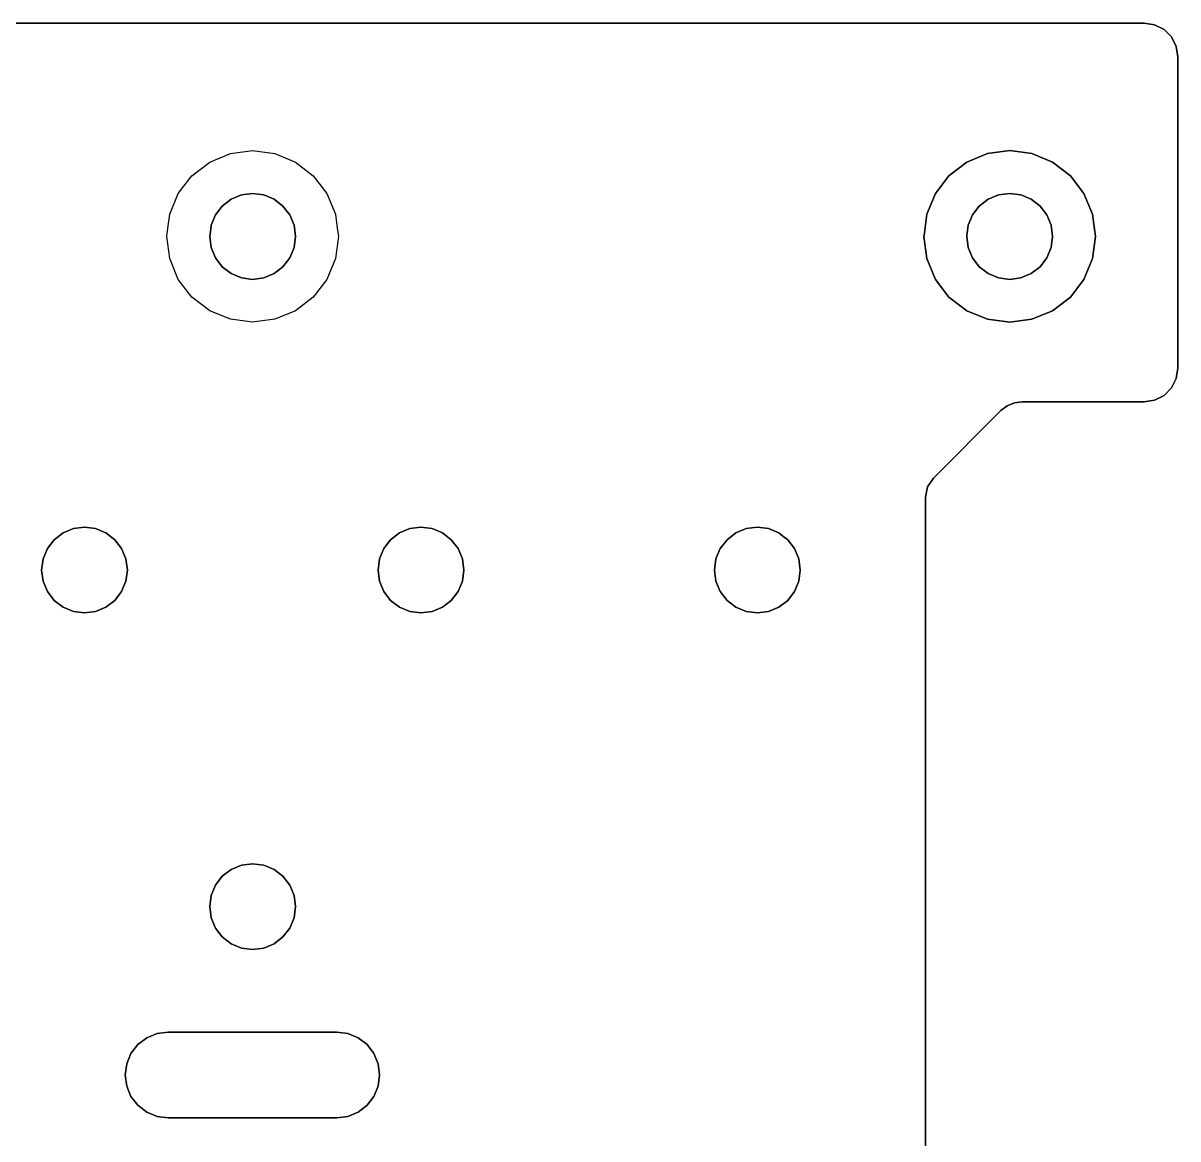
# Model space of a CAD drawing. Header units: metres. Extents: x 1388 to 2328, y 368 to 639.
# Drawn here: x 1861.8 to 1930.4, y 427.8 to 494.1 of the extents above; entities that cross this region are included whole.
import ezdxf

# ---------------------------------------------------------------- set-up
doc = ezdxf.new("R2010")
doc.units = ezdxf.units.M

msp = doc.modelspace()

# ---------------------------------------------------------------- linework, layer by layer
at = {"layer": 'Component#11'}
for p, q in [((1928.422, 494.074, 109.632), (1822.422, 494.074, 109.632)), ((1822.422, 494.074, 103.632), (1928.422, 494.074, 103.632)), ((1928.422, 494.074, 109.632), (1928.422, 494.074, 103.632)), ((1929.04, 493.976, 109.632), (1928.422, 494.074, 109.632)), ((1928.422, 494.074, 103.632), (1929.04, 493.976, 103.632)), ((1929.04, 493.976, 103.632), (1929.04, 493.976, 109.632)), ((1929.597, 493.692, 109.632), (1929.04, 493.976, 109.632)), ((1929.04, 493.976, 103.632), (1929.597, 493.692, 103.632)), ((1929.597, 493.692, 103.632), (1929.597, 493.692, 109.632)), ((1930.04, 493.25, 109.632), (1929.597, 493.692, 109.632)), ((1929.597, 493.692, 103.632), (1930.04, 493.25, 103.632)), ((1930.04, 493.25, 103.632), (1930.04, 493.25, 109.632)), ((1930.324, 492.692, 109.632), (1930.04, 493.25, 109.632)), ((1930.04, 493.25, 103.632), (1930.324, 492.692, 103.632)), ((1930.324, 492.692, 109.632), (1930.324, 492.692, 103.632)), ((1930.422, 492.074, 109.632), (1930.324, 492.692, 109.632)), ((1930.324, 492.692, 103.632), (1930.422, 492.074, 103.632)), ((1930.422, 492.074, 109.632), (1930.422, 492.074, 103.632)), ((1930.422, 473.574, 109.632), (1930.422, 492.074, 109.632)), ((1930.422, 492.074, 103.632), (1930.422, 473.574, 103.632)), ((1872.872, 485.816, 109.632), (1874.102, 486.325, 109.632)), ((1872.872, 485.816, 108.032), (1874.102, 486.325, 108.032)), ((1874.102, 486.325, 109.632), (1875.422, 486.499, 109.632)), ((1874.102, 486.325, 108.032), (1875.422, 486.499, 108.032)), ((1874.102, 486.325, 109.632), (1874.102, 486.325, 108.032)), ((1875.422, 486.499, 109.632), (1876.742, 486.325, 109.632)), ((1875.422, 486.499, 109.632), (1875.422, 486.499, 108.032)), ((1875.422, 486.499, 108.032), (1876.742, 486.325, 108.032)), ((1876.742, 486.325, 109.632), (1877.972, 485.816, 109.632)), ((1876.742, 486.325, 108.032), (1877.972, 485.816, 108.032)), ((1876.742, 486.325, 108.032), (1876.742, 486.325, 109.632)), ((1917.872, 485.816, 108.032), (1919.102, 486.325, 108.032)), ((1919.102, 486.325, 109.632), (1917.872, 485.816, 109.632)), ((1919.102, 486.325, 108.032), (1920.422, 486.499, 108.032)), ((1920.422, 486.499, 109.632), (1919.102, 486.325, 109.632)), ((1919.102, 486.325, 108.032), (1919.102, 486.325, 109.632)), ((1921.742, 486.325, 109.632), (1920.422, 486.499, 109.632)), ((1920.422, 486.499, 109.632), (1920.422, 486.499, 108.032)), ((1920.422, 486.499, 108.032), (1921.742, 486.325, 108.032)), ((1922.972, 485.816, 109.632), (1921.742, 486.325, 109.632)), ((1921.742, 486.325, 109.632), (1921.742, 486.325, 108.032)), ((1921.742, 486.325, 108.032), (1922.972, 485.816, 108.032)), ((1871.815, 485.006, 109.632), (1872.872, 485.816, 109.632)), ((1871.815, 485.006, 108.032), (1872.872, 485.816, 108.032)), ((1872.872, 485.816, 108.032), (1872.872, 485.816, 109.632)), ((1877.972, 485.816, 109.632), (1879.028, 485.006, 109.632)), ((1877.972, 485.816, 108.032), (1879.028, 485.006, 108.032)), ((1877.972, 485.816, 109.632), (1877.972, 485.816, 108.032)), ((1916.815, 485.006, 108.032), (1917.872, 485.816, 108.032)), ((1917.872, 485.816, 109.632), (1916.815, 485.006, 109.632)), ((1917.872, 485.816, 108.032), (1917.872, 485.816, 109.632)), ((1922.972, 485.816, 109.632), (1924.028, 485.006, 109.632)), ((1924.028, 485.006, 108.032), (1922.972, 485.816, 108.032)), ((1922.972, 485.816, 108.032), (1922.972, 485.816, 109.632)), ((1871.005, 483.949, 109.632), (1871.815, 485.006, 109.632)), ((1871.005, 483.949, 108.032), (1871.815, 485.006, 108.032)), ((1871.815, 485.006, 109.632), (1871.815, 485.006, 108.032)), ((1879.028, 485.006, 109.632), (1879.838, 483.949, 109.632)), ((1879.028, 485.006, 108.032), (1879.028, 485.006, 109.632)), ((1879.028, 485.006, 108.032), (1879.838, 483.949, 108.032)), ((1916.005, 483.949, 108.032), (1916.815, 485.006, 108.032)), ((1916.815, 485.006, 109.632), (1916.005, 483.949, 109.632)), ((1916.815, 485.006, 109.632), (1916.815, 485.006, 108.032)), ((1924.028, 485.006, 109.632), (1924.838, 483.949, 109.632)), ((1924.838, 483.949, 108.032), (1924.028, 485.006, 108.032)), ((1924.028, 485.006, 108.032), (1924.028, 485.006, 109.632)), ((1870.495, 482.719, 109.632), (1871.005, 483.949, 109.632)), ((1870.495, 482.719, 108.032), (1871.005, 483.949, 108.032)), ((1871.005, 483.949, 108.032), (1871.005, 483.949, 109.632)), ((1875.422, 483.949, 103.632), (1874.762, 483.862, 103.632)), ((1874.762, 483.862, 108.032), (1875.422, 483.949, 108.032)), ((1876.082, 483.862, 103.632), (1875.422, 483.949, 103.632)), ((1875.422, 483.949, 108.032), (1876.082, 483.862, 108.032)), ((1875.422, 483.949, 108.032), (1875.422, 483.949, 103.632)), ((1879.838, 483.949, 109.632), (1880.348, 482.719, 109.632)), ((1879.838, 483.949, 109.632), (1879.838, 483.949, 108.032)), ((1879.838, 483.949, 108.032), (1880.348, 482.719, 108.032)), ((1916.005, 483.949, 109.632), (1915.495, 482.719, 109.632)), ((1915.495, 482.719, 108.032), (1916.005, 483.949, 108.032)), ((1916.005, 483.949, 109.632), (1916.005, 483.949, 108.032)), ((1920.422, 483.949, 103.632), (1919.762, 483.862, 103.632)), ((1919.762, 483.862, 108.032), (1920.422, 483.949, 108.032)), ((1921.082, 483.862, 103.632), (1920.422, 483.949, 103.632)), ((1920.422, 483.949, 108.032), (1920.422, 483.949, 103.632)), ((1920.422, 483.949, 108.032), (1921.082, 483.862, 108.032)), ((1924.838, 483.949, 109.632), (1925.348, 482.719, 109.632)), ((1925.348, 482.719, 108.032), (1924.838, 483.949, 108.032)), ((1924.838, 483.949, 109.632), (1924.838, 483.949, 108.032)), ((1874.147, 483.608, 103.632), (1873.618, 483.202, 103.632)), ((1873.618, 483.202, 108.032), (1874.147, 483.608, 108.032)), ((1874.762, 483.862, 103.632), (1874.147, 483.608, 103.632)), ((1874.147, 483.608, 108.032), (1874.762, 483.862, 108.032)), ((1874.147, 483.608, 103.632), (1874.147, 483.608, 108.032)), ((1874.762, 483.862, 108.032), (1874.762, 483.862, 103.632)), ((1876.697, 483.608, 103.632), (1876.082, 483.862, 103.632)), ((1876.082, 483.862, 108.032), (1876.697, 483.608, 108.032)), ((1876.082, 483.862, 108.032), (1876.082, 483.862, 103.632)), ((1877.225, 483.202, 103.632), (1876.697, 483.608, 103.632)), ((1876.697, 483.608, 108.032), (1877.225, 483.202, 108.032)), ((1876.697, 483.608, 103.632), (1876.697, 483.608, 108.032)), ((1919.147, 483.608, 103.632), (1918.618, 483.202, 103.632)), ((1918.618, 483.202, 108.032), (1919.147, 483.608, 108.032)), ((1919.762, 483.862, 103.632), (1919.147, 483.608, 103.632)), ((1919.147, 483.608, 108.032), (1919.762, 483.862, 108.032)), ((1919.147, 483.608, 103.632), (1919.147, 483.608, 108.032)), ((1919.762, 483.862, 108.032), (1919.762, 483.862, 103.632)), ((1921.697, 483.608, 103.632), (1921.082, 483.862, 103.632)), ((1921.082, 483.862, 103.632), (1921.082, 483.862, 108.032)), ((1921.082, 483.862, 108.032), (1921.697, 483.608, 108.032)), ((1922.225, 483.202, 103.632), (1921.697, 483.608, 103.632)), ((1921.697, 483.608, 108.032), (1921.697, 483.608, 103.632)), ((1921.697, 483.608, 108.032), (1922.225, 483.202, 108.032)), ((1870.404, 482.024, 109.632), (1870.495, 482.719, 109.632)), ((1870.404, 482.024, 108.032), (1870.495, 482.719, 108.032)), ((1870.495, 482.719, 108.032), (1870.495, 482.719, 109.632)), ((1873.213, 482.674, 103.632), (1872.958, 482.059, 103.632)), ((1872.958, 482.059, 108.032), (1873.213, 482.674, 108.032)), ((1873.618, 483.202, 103.632), (1873.213, 482.674, 103.632)), ((1873.213, 482.674, 108.032), (1873.618, 483.202, 108.032)), ((1873.213, 482.674, 103.632), (1873.213, 482.674, 108.032)), ((1873.618, 483.202, 108.032), (1873.618, 483.202, 103.632)), ((1877.63, 482.674, 103.632), (1877.225, 483.202, 103.632)), ((1877.225, 483.202, 108.032), (1877.63, 482.674, 108.032)), ((1877.225, 483.202, 103.632), (1877.225, 483.202, 108.032)), ((1877.885, 482.059, 103.632), (1877.63, 482.674, 103.632)), ((1877.63, 482.674, 108.032), (1877.885, 482.059, 108.032)), ((1877.63, 482.674, 108.032), (1877.63, 482.674, 103.632)), ((1880.348, 482.719, 109.632), (1880.456, 481.899, 109.632)), ((1880.348, 482.719, 108.032), (1880.456, 481.899, 108.032)), ((1880.348, 482.719, 108.032), (1880.348, 482.719, 109.632)), ((1915.495, 482.719, 109.632), (1915.33, 481.463, 109.632)), ((1915.33, 481.463, 108.032), (1915.495, 482.719, 108.032)), ((1915.495, 482.719, 108.032), (1915.495, 482.719, 109.632)), ((1918.213, 482.674, 103.632), (1917.958, 482.059, 103.632)), ((1917.958, 482.059, 108.032), (1918.213, 482.674, 108.032)), ((1918.618, 483.202, 103.632), (1918.213, 482.674, 103.632)), ((1918.213, 482.674, 108.032), (1918.618, 483.202, 108.032)), ((1918.213, 482.674, 103.632), (1918.213, 482.674, 108.032)), ((1918.618, 483.202, 108.032), (1918.618, 483.202, 103.632)), ((1922.63, 482.674, 103.632), (1922.225, 483.202, 103.632)), ((1922.225, 483.202, 103.632), (1922.225, 483.202, 108.032)), ((1922.225, 483.202, 108.032), (1922.63, 482.674, 108.032)), ((1922.885, 482.059, 103.632), (1922.63, 482.674, 103.632)), ((1922.63, 482.674, 108.032), (1922.63, 482.674, 103.632)), ((1922.63, 482.674, 108.032), (1922.885, 482.059, 108.032)), ((1925.348, 482.719, 109.632), (1925.522, 481.399, 109.632)), ((1925.522, 481.399, 108.032), (1925.348, 482.719, 108.032)), ((1925.348, 482.719, 109.632), (1925.348, 482.719, 108.032)), ((1870.322, 481.399, 109.632), (1870.404, 482.024, 109.632)), ((1870.322, 481.399, 108.032), (1870.404, 482.024, 108.032)), ((1870.404, 482.024, 108.032), (1870.404, 482.024, 109.632)), ((1872.95, 481.993, 103.632), (1872.872, 481.399, 103.632)), ((1872.872, 481.399, 108.032), (1872.95, 481.993, 108.032)), ((1872.958, 482.059, 103.632), (1872.95, 481.993, 103.632)), ((1872.95, 481.993, 108.032), (1872.958, 482.059, 108.032)), ((1872.95, 481.993, 103.632), (1872.95, 481.993, 108.032)), ((1872.958, 482.059, 108.032), (1872.958, 482.059, 103.632)), ((1877.902, 481.931, 103.632), (1877.885, 482.059, 103.632)), ((1877.885, 482.059, 108.032), (1877.902, 481.931, 108.032)), ((1877.885, 482.059, 103.632), (1877.885, 482.059, 108.032)), ((1877.972, 481.399, 103.632), (1877.902, 481.931, 103.632)), ((1877.902, 481.931, 108.032), (1877.972, 481.399, 108.032)), ((1877.902, 481.931, 103.632), (1877.902, 481.931, 108.032)), ((1880.456, 481.899, 109.632), (1880.522, 481.399, 109.632)), ((1880.456, 481.899, 108.032), (1880.522, 481.399, 108.032)), ((1880.456, 481.899, 109.632), (1880.456, 481.899, 108.032)), ((1917.958, 482.059, 103.632), (1917.876, 481.431, 103.632)), ((1917.876, 481.431, 108.032), (1917.958, 482.059, 108.032)), ((1917.958, 482.059, 108.032), (1917.958, 482.059, 103.632)), ((1922.972, 481.399, 103.632), (1922.885, 482.059, 103.632)), ((1922.885, 482.059, 103.632), (1922.885, 482.059, 108.032)), ((1922.885, 482.059, 108.032), (1922.972, 481.399, 108.032)), ((1870.495, 480.079, 109.632), (1870.322, 481.399, 109.632)), ((1870.322, 481.399, 109.632), (1870.322, 481.399, 108.032)), ((1870.495, 480.079, 108.032), (1870.322, 481.399, 108.032)), ((1872.872, 481.399, 103.632), (1872.958, 480.739, 103.632)), ((1872.958, 480.739, 108.032), (1872.872, 481.399, 108.032)), ((1872.872, 481.399, 108.032), (1872.872, 481.399, 103.632)), ((1877.885, 480.739, 103.632), (1877.972, 481.399, 103.632)), ((1877.972, 481.399, 108.032), (1877.885, 480.739, 108.032)), ((1877.972, 481.399, 103.632), (1877.972, 481.399, 108.032)), ((1880.522, 481.399, 109.632), (1880.348, 480.079, 109.632)), ((1880.522, 481.399, 108.032), (1880.348, 480.079, 108.032)), ((1880.522, 481.399, 109.632), (1880.522, 481.399, 108.032)), ((1915.33, 481.463, 109.632), (1915.322, 481.399, 109.632)), ((1915.322, 481.399, 108.032), (1915.33, 481.463, 108.032)), ((1915.495, 480.079, 108.032), (1915.322, 481.399, 108.032)), ((1915.322, 481.399, 109.632), (1915.495, 480.079, 109.632)), ((1915.322, 481.399, 109.632), (1915.322, 481.399, 108.032)), ((1915.33, 481.463, 108.032), (1915.33, 481.463, 109.632)), ((1917.876, 481.431, 103.632), (1917.872, 481.399, 103.632)), ((1917.872, 481.399, 108.032), (1917.876, 481.431, 108.032)), ((1917.872, 481.399, 103.632), (1917.958, 480.739, 103.632)), ((1917.872, 481.399, 108.032), (1917.872, 481.399, 103.632)), ((1917.958, 480.739, 108.032), (1917.872, 481.399, 108.032)), ((1917.876, 481.431, 108.032), (1917.876, 481.431, 103.632)), ((1922.885, 480.739, 103.632), (1922.972, 481.399, 103.632)), ((1922.972, 481.399, 108.032), (1922.885, 480.739, 108.032)), ((1922.972, 481.399, 103.632), (1922.972, 481.399, 108.032)), ((1925.522, 481.399, 109.632), (1925.348, 480.079, 109.632)), ((1925.348, 480.079, 108.032), (1925.522, 481.399, 108.032)), ((1925.522, 481.399, 109.632), (1925.522, 481.399, 108.032)), ((1872.958, 480.739, 103.632), (1873.213, 480.124, 103.632)), ((1873.213, 480.124, 108.032), (1872.958, 480.739, 108.032)), ((1872.958, 480.739, 108.032), (1872.958, 480.739, 103.632)), ((1877.63, 480.124, 103.632), (1877.885, 480.739, 103.632)), ((1877.885, 480.739, 108.032), (1877.63, 480.124, 108.032)), ((1877.885, 480.739, 108.032), (1877.885, 480.739, 103.632)), ((1917.958, 480.739, 103.632), (1918.213, 480.124, 103.632)), ((1917.958, 480.739, 108.032), (1917.958, 480.739, 103.632)), ((1918.213, 480.124, 108.032), (1917.958, 480.739, 108.032)), ((1922.63, 480.124, 103.632), (1922.885, 480.739, 103.632)), ((1922.885, 480.739, 108.032), (1922.63, 480.124, 108.032)), ((1922.885, 480.739, 103.632), (1922.885, 480.739, 108.032)), ((1871.005, 478.849, 109.632), (1870.495, 480.079, 109.632)), ((1871.005, 478.849, 108.032), (1870.495, 480.079, 108.032)), ((1870.495, 480.079, 109.632), (1870.495, 480.079, 108.032)), ((1873.213, 480.124, 103.632), (1873.618, 479.596, 103.632)), ((1873.618, 479.596, 108.032), (1873.213, 480.124, 108.032)), ((1873.213, 480.124, 103.632), (1873.213, 480.124, 108.032)), ((1877.225, 479.596, 103.632), (1877.63, 480.124, 103.632)), ((1877.63, 480.124, 108.032), (1877.225, 479.596, 108.032)), ((1877.63, 480.124, 103.632), (1877.63, 480.124, 108.032)), ((1880.348, 480.079, 109.632), (1879.838, 478.849, 109.632)), ((1880.348, 480.079, 108.032), (1879.838, 478.849, 108.032)), ((1880.348, 480.079, 109.632), (1880.348, 480.079, 108.032)), ((1915.495, 480.079, 109.632), (1916.005, 478.849, 109.632)), ((1916.005, 478.849, 108.032), (1915.495, 480.079, 108.032)), ((1915.495, 480.079, 108.032), (1915.495, 480.079, 109.632)), ((1918.213, 480.124, 103.632), (1918.618, 479.596, 103.632)), ((1918.213, 480.124, 103.632), (1918.213, 480.124, 108.032)), ((1918.618, 479.596, 108.032), (1918.213, 480.124, 108.032)), ((1922.225, 479.596, 103.632), (1922.63, 480.124, 103.632)), ((1922.63, 480.124, 108.032), (1922.225, 479.596, 108.032)), ((1922.63, 480.124, 108.032), (1922.63, 480.124, 103.632)), ((1925.348, 480.079, 109.632), (1924.838, 478.849, 109.632)), ((1924.838, 478.849, 108.032), (1925.348, 480.079, 108.032)), ((1925.348, 480.079, 108.032), (1925.348, 480.079, 109.632)), ((1873.618, 479.596, 103.632), (1874.147, 479.191, 103.632)), ((1874.147, 479.191, 108.032), (1873.618, 479.596, 108.032)), ((1873.618, 479.596, 108.032), (1873.618, 479.596, 103.632)), ((1874.147, 479.191, 103.632), (1874.762, 478.936, 103.632)), ((1874.762, 478.936, 108.032), (1874.147, 479.191, 108.032)), ((1874.147, 479.191, 108.032), (1874.147, 479.191, 103.632)), ((1876.082, 478.936, 103.632), (1876.697, 479.191, 103.632)), ((1876.697, 479.191, 108.032), (1876.082, 478.936, 108.032)), ((1876.697, 479.191, 103.632), (1877.225, 479.596, 103.632)), ((1877.225, 479.596, 108.032), (1876.697, 479.191, 108.032)), ((1876.697, 479.191, 103.632), (1876.697, 479.191, 108.032)), ((1877.225, 479.596, 108.032), (1877.225, 479.596, 103.632)), ((1918.618, 479.596, 103.632), (1918.905, 479.376, 103.632)), ((1918.618, 479.596, 103.632), (1918.618, 479.596, 108.032)), ((1918.905, 479.376, 108.032), (1918.618, 479.596, 108.032)), ((1918.905, 479.376, 103.632), (1919.147, 479.191, 103.632)), ((1918.905, 479.376, 103.632), (1918.905, 479.376, 108.032)), ((1919.147, 479.191, 108.032), (1918.905, 479.376, 108.032)), ((1919.147, 479.191, 103.632), (1919.762, 478.936, 103.632)), ((1919.147, 479.191, 103.632), (1919.147, 479.191, 108.032)), ((1919.762, 478.936, 108.032), (1919.147, 479.191, 108.032)), ((1921.082, 478.936, 103.632), (1921.697, 479.191, 103.632)), ((1921.697, 479.191, 108.032), (1921.082, 478.936, 108.032)), ((1921.697, 479.191, 103.632), (1922.225, 479.596, 103.632)), ((1922.225, 479.596, 108.032), (1921.697, 479.191, 108.032)), ((1921.697, 479.191, 108.032), (1921.697, 479.191, 103.632)), ((1922.225, 479.596, 103.632), (1922.225, 479.596, 108.032)), ((1871.815, 477.793, 109.632), (1871.005, 478.849, 109.632)), ((1871.815, 477.793, 108.032), (1871.005, 478.849, 108.032)), ((1871.005, 478.849, 108.032), (1871.005, 478.849, 109.632)), ((1874.762, 478.936, 103.632), (1875.422, 478.849, 103.632)), ((1875.422, 478.849, 108.032), (1874.762, 478.936, 108.032)), ((1874.762, 478.936, 108.032), (1874.762, 478.936, 103.632)), ((1875.422, 478.849, 103.632), (1876.082, 478.936, 103.632)), ((1876.082, 478.936, 108.032), (1875.422, 478.849, 108.032)), ((1875.422, 478.849, 108.032), (1875.422, 478.849, 103.632)), ((1876.082, 478.936, 108.032), (1876.082, 478.936, 103.632)), ((1879.838, 478.849, 109.632), (1879.028, 477.793, 109.632)), ((1879.838, 478.849, 108.032), (1879.028, 477.793, 108.032)), ((1879.838, 478.849, 109.632), (1879.838, 478.849, 108.032)), ((1916.815, 477.793, 108.032), (1916.005, 478.849, 108.032)), ((1916.005, 478.849, 109.632), (1916.815, 477.793, 109.632)), ((1916.005, 478.849, 109.632), (1916.005, 478.849, 108.032)), ((1919.762, 478.936, 103.632), (1920.422, 478.849, 103.632)), ((1919.762, 478.936, 108.032), (1919.762, 478.936, 103.632)), ((1920.422, 478.849, 108.032), (1919.762, 478.936, 108.032)), ((1920.422, 478.849, 103.632), (1921.082, 478.936, 103.632)), ((1921.082, 478.936, 108.032), (1920.422, 478.849, 108.032)), ((1920.422, 478.849, 103.632), (1920.422, 478.849, 108.032)), ((1921.082, 478.936, 103.632), (1921.082, 478.936, 108.032)), ((1924.838, 478.849, 109.632), (1924.028, 477.793, 109.632)), ((1924.028, 477.793, 108.032), (1924.838, 478.849, 108.032)), ((1924.838, 478.849, 108.032), (1924.838, 478.849, 109.632)), ((1872.872, 476.983, 109.632), (1871.815, 477.793, 109.632)), ((1871.815, 477.793, 109.632), (1871.815, 477.793, 108.032)), ((1872.872, 476.983, 108.032), (1871.815, 477.793, 108.032)), ((1879.028, 477.793, 109.632), (1877.972, 476.983, 109.632)), ((1879.028, 477.793, 108.032), (1877.972, 476.983, 108.032)), ((1879.028, 477.793, 109.632), (1879.028, 477.793, 108.032)), ((1917.388, 477.353, 108.032), (1916.815, 477.793, 108.032)), ((1916.815, 477.793, 109.632), (1917.388, 477.353, 109.632)), ((1916.815, 477.793, 109.632), (1916.815, 477.793, 108.032)), ((1924.028, 477.793, 109.632), (1922.972, 476.983, 109.632)), ((1922.972, 476.983, 108.032), (1924.028, 477.793, 108.032)), ((1924.028, 477.793, 108.032), (1924.028, 477.793, 109.632)), ((1917.388, 477.353, 109.632), (1917.388, 477.353, 108.032)), ((1917.872, 476.983, 109.632), (1917.388, 477.353, 109.632)), ((1917.388, 477.353, 108.032), (1917.872, 476.983, 108.032)), ((1874.102, 476.473, 109.632), (1872.872, 476.983, 109.632)), ((1874.102, 476.473, 108.032), (1872.872, 476.983, 108.032)), ((1872.872, 476.983, 108.032), (1872.872, 476.983, 109.632)), ((1875.422, 476.299, 109.632), (1874.102, 476.473, 109.632)), ((1874.102, 476.473, 109.632), (1874.102, 476.473, 108.032)), ((1875.422, 476.299, 108.032), (1874.102, 476.473, 108.032)), ((1876.742, 476.473, 109.632), (1875.422, 476.299, 109.632)), ((1876.742, 476.473, 108.032), (1875.422, 476.299, 108.032)), ((1877.972, 476.983, 109.632), (1876.742, 476.473, 109.632)), ((1877.972, 476.983, 108.032), (1876.742, 476.473, 108.032)), ((1876.742, 476.473, 109.632), (1876.742, 476.473, 108.032)), ((1877.972, 476.983, 108.032), (1877.972, 476.983, 109.632)), ((1919.102, 476.473, 109.632), (1917.872, 476.983, 109.632)), ((1917.872, 476.983, 108.032), (1919.102, 476.473, 108.032)), ((1917.872, 476.983, 109.632), (1917.872, 476.983, 108.032)), ((1920.422, 476.299, 109.632), (1919.102, 476.473, 109.632)), ((1919.102, 476.473, 108.032), (1920.422, 476.299, 108.032)), ((1919.102, 476.473, 108.032), (1919.102, 476.473, 109.632)), ((1921.742, 476.473, 109.632), (1920.422, 476.299, 109.632)), ((1920.422, 476.299, 108.032), (1921.742, 476.473, 108.032)), ((1922.972, 476.983, 109.632), (1921.742, 476.473, 109.632)), ((1921.742, 476.473, 108.032), (1922.972, 476.983, 108.032)), ((1921.742, 476.473, 108.032), (1921.742, 476.473, 109.632)), ((1922.972, 476.983, 109.632), (1922.972, 476.983, 108.032)), ((1875.422, 476.299, 108.032), (1875.422, 476.299, 109.632)), ((1920.422, 476.299, 108.032), (1920.422, 476.299, 109.632)), ((1930.324, 472.956, 109.632), (1930.422, 473.574, 109.632)), ((1930.422, 473.574, 103.632), (1930.324, 472.956, 103.632)), ((1930.422, 473.574, 103.632), (1930.422, 473.574, 109.632)), ((1930.04, 472.399, 103.632), (1929.597, 471.956, 103.632)), ((1929.597, 471.956, 109.632), (1930.04, 472.399, 109.632)), ((1930.324, 472.956, 103.632), (1930.04, 472.399, 103.632)), ((1930.04, 472.399, 109.632), (1930.324, 472.956, 109.632)), ((1930.04, 472.399, 109.632), (1930.04, 472.399, 103.632)), ((1930.324, 472.956, 109.632), (1930.324, 472.956, 103.632)), ((1929.04, 471.672, 103.632), (1928.422, 471.574, 103.632)), ((1928.422, 471.574, 109.632), (1929.04, 471.672, 109.632)), ((1929.597, 471.956, 103.632), (1929.04, 471.672, 103.632)), ((1929.04, 471.672, 109.632), (1929.597, 471.956, 109.632)), ((1929.04, 471.672, 103.632), (1929.04, 471.672, 109.632)), ((1929.597, 471.956, 103.632), (1929.597, 471.956, 109.632)), ((1919.894, 471.047, 103.632), (1915.89, 467.043, 103.632)), ((1915.89, 467.043, 109.632), (1919.894, 471.047, 109.632)), ((1920.267, 471.333, 103.632), (1919.894, 471.047, 103.632)), ((1919.894, 471.047, 109.632), (1920.267, 471.333, 109.632)), ((1919.894, 471.047, 103.632), (1919.894, 471.047, 109.632)), ((1920.701, 471.513, 103.632), (1920.267, 471.333, 103.632)), ((1920.267, 471.333, 109.632), (1920.701, 471.513, 109.632)), ((1920.267, 471.333, 109.632), (1920.267, 471.333, 103.632)), ((1921.167, 471.574, 103.632), (1920.701, 471.513, 103.632)), ((1920.701, 471.513, 109.632), (1921.167, 471.574, 109.632)), ((1920.701, 471.513, 109.632), (1920.701, 471.513, 103.632)), ((1921.167, 471.574, 109.632), (1921.167, 471.574, 103.632)), ((1928.422, 471.574, 103.632), (1921.167, 471.574, 103.632)), ((1921.167, 471.574, 109.632), (1928.422, 471.574, 109.632)), ((1928.422, 471.574, 103.632), (1928.422, 471.574, 109.632)), ((1915.89, 467.043, 103.632), (1915.543, 466.524, 103.632)), ((1915.543, 466.524, 109.632), (1915.89, 467.043, 109.632)), ((1915.89, 467.043, 103.632), (1915.89, 467.043, 109.632)), ((1915.543, 466.524, 103.632), (1915.422, 465.912, 103.632)), ((1915.422, 465.912, 109.632), (1915.543, 466.524, 109.632)), ((1915.543, 466.524, 109.632), (1915.543, 466.524, 103.632)), ((1915.422, 465.912, 109.632), (1915.422, 465.912, 103.632)), ((1915.422, 465.912, 103.632), (1915.422, 397.237, 103.632)), ((1915.422, 397.237, 109.632), (1915.422, 465.912, 109.632)), ((1864.767, 464.037, 103.632), (1864.152, 463.783, 103.632)), ((1864.152, 463.783, 109.632), (1864.767, 464.037, 109.632)), ((1865.427, 464.124, 103.632), (1864.767, 464.037, 103.632)), ((1864.767, 464.037, 109.632), (1865.427, 464.124, 109.632)), ((1864.767, 464.037, 103.632), (1864.767, 464.037, 109.632)), ((1866.087, 464.037, 103.632), (1865.427, 464.124, 103.632)), ((1865.427, 464.124, 109.632), (1865.427, 464.124, 103.632)), ((1865.427, 464.124, 109.632), (1866.087, 464.037, 109.632)), ((1866.702, 463.783, 103.632), (1866.087, 464.037, 103.632)), ((1866.087, 464.037, 103.632), (1866.087, 464.037, 109.632)), ((1866.087, 464.037, 109.632), (1866.702, 463.783, 109.632)), ((1884.767, 464.037, 103.632), (1884.152, 463.783, 103.632)), ((1884.152, 463.783, 109.632), (1884.767, 464.037, 109.632)), ((1885.427, 464.124, 103.632), (1884.767, 464.037, 103.632)), ((1884.767, 464.037, 109.632), (1885.427, 464.124, 109.632)), ((1884.767, 464.037, 109.632), (1884.767, 464.037, 103.632)), ((1886.087, 464.037, 103.632), (1885.427, 464.124, 103.632)), ((1885.427, 464.124, 109.632), (1885.427, 464.124, 103.632)), ((1885.427, 464.124, 109.632), (1886.087, 464.037, 109.632)), ((1886.702, 463.783, 103.632), (1886.087, 464.037, 103.632)), ((1886.087, 464.037, 103.632), (1886.087, 464.037, 109.632)), ((1886.087, 464.037, 109.632), (1886.702, 463.783, 109.632)), ((1904.767, 464.037, 103.632), (1904.152, 463.783, 103.632)), ((1904.152, 463.783, 109.632), (1904.767, 464.037, 109.632)), ((1905.427, 464.124, 103.632), (1904.767, 464.037, 103.632)), ((1904.767, 464.037, 109.632), (1905.427, 464.124, 109.632)), ((1904.767, 464.037, 109.632), (1904.767, 464.037, 103.632)), ((1906.087, 464.037, 103.632), (1905.427, 464.124, 103.632)), ((1905.427, 464.124, 103.632), (1905.427, 464.124, 109.632)), ((1905.427, 464.124, 109.632), (1906.087, 464.037, 109.632)), ((1906.702, 463.783, 103.632), (1906.087, 464.037, 103.632)), ((1906.087, 464.037, 109.632), (1906.087, 464.037, 103.632)), ((1906.087, 464.037, 109.632), (1906.702, 463.783, 109.632)), ((1863.624, 463.377, 103.632), (1863.219, 462.849, 103.632)), ((1863.219, 462.849, 109.632), (1863.624, 463.377, 109.632)), ((1864.152, 463.783, 103.632), (1863.624, 463.377, 103.632)), ((1863.624, 463.377, 109.632), (1864.152, 463.783, 109.632)), ((1863.624, 463.377, 109.632), (1863.624, 463.377, 103.632)), ((1864.152, 463.783, 109.632), (1864.152, 463.783, 103.632)), ((1867.231, 463.377, 103.632), (1866.702, 463.783, 103.632)), ((1866.702, 463.783, 109.632), (1866.702, 463.783, 103.632)), ((1866.702, 463.783, 109.632), (1867.231, 463.377, 109.632)), ((1867.636, 462.849, 103.632), (1867.231, 463.377, 103.632)), ((1867.231, 463.377, 103.632), (1867.231, 463.377, 109.632)), ((1867.231, 463.377, 109.632), (1867.636, 462.849, 109.632)), ((1883.624, 463.377, 103.632), (1883.219, 462.849, 103.632)), ((1883.219, 462.849, 109.632), (1883.624, 463.377, 109.632)), ((1884.152, 463.783, 103.632), (1883.624, 463.377, 103.632)), ((1883.624, 463.377, 109.632), (1884.152, 463.783, 109.632)), ((1883.624, 463.377, 109.632), (1883.624, 463.377, 103.632)), ((1884.152, 463.783, 103.632), (1884.152, 463.783, 109.632)), ((1886.702, 463.783, 109.632), (1886.702, 463.783, 103.632)), ((1887.231, 463.377, 103.632), (1886.702, 463.783, 103.632)), ((1886.702, 463.783, 109.632), (1887.231, 463.377, 109.632)), ((1887.231, 463.377, 103.632), (1887.231, 463.377, 109.632)), ((1887.636, 462.849, 103.632), (1887.231, 463.377, 103.632)), ((1887.231, 463.377, 109.632), (1887.636, 462.849, 109.632)), ((1903.624, 463.377, 103.632), (1903.219, 462.849, 103.632)), ((1903.219, 462.849, 109.632), (1903.624, 463.377, 109.632)), ((1904.152, 463.783, 103.632), (1903.624, 463.377, 103.632)), ((1903.624, 463.377, 109.632), (1904.152, 463.783, 109.632)), ((1903.624, 463.377, 109.632), (1903.624, 463.377, 103.632)), ((1904.152, 463.783, 103.632), (1904.152, 463.783, 109.632)), ((1906.944, 463.597, 103.632), (1906.702, 463.783, 103.632)), ((1906.702, 463.783, 103.632), (1906.702, 463.783, 109.632)), ((1906.702, 463.783, 109.632), (1906.944, 463.597, 109.632)), ((1907.231, 463.377, 103.632), (1906.944, 463.597, 103.632)), ((1906.944, 463.597, 109.632), (1906.944, 463.597, 103.632)), ((1906.944, 463.597, 109.632), (1907.231, 463.377, 109.632)), ((1907.636, 462.849, 103.632), (1907.231, 463.377, 103.632)), ((1907.231, 463.377, 103.632), (1907.231, 463.377, 109.632)), ((1907.231, 463.377, 109.632), (1907.636, 462.849, 109.632)), ((1863.219, 462.849, 103.632), (1862.964, 462.234, 103.632)), ((1862.964, 462.234, 109.632), (1863.219, 462.849, 109.632)), ((1863.219, 462.849, 103.632), (1863.219, 462.849, 109.632)), ((1867.891, 462.234, 103.632), (1867.636, 462.849, 103.632)), ((1867.636, 462.849, 109.632), (1867.636, 462.849, 103.632)), ((1867.636, 462.849, 109.632), (1867.891, 462.234, 109.632)), ((1883.219, 462.849, 103.632), (1882.964, 462.234, 103.632)), ((1882.964, 462.234, 109.632), (1883.219, 462.849, 109.632)), ((1883.219, 462.849, 109.632), (1883.219, 462.849, 103.632)), ((1887.636, 462.849, 103.632), (1887.636, 462.849, 109.632)), ((1887.891, 462.234, 103.632), (1887.636, 462.849, 103.632)), ((1887.636, 462.849, 109.632), (1887.891, 462.234, 109.632)), ((1903.219, 462.849, 103.632), (1902.964, 462.234, 103.632)), ((1902.964, 462.234, 109.632), (1903.219, 462.849, 109.632)), ((1903.219, 462.849, 103.632), (1903.219, 462.849, 109.632)), ((1907.891, 462.234, 103.632), (1907.636, 462.849, 103.632)), ((1907.636, 462.849, 109.632), (1907.636, 462.849, 103.632)), ((1907.636, 462.849, 109.632), (1907.891, 462.234, 109.632)), ((1862.964, 462.234, 103.632), (1862.877, 461.574, 103.632)), ((1862.877, 461.574, 109.632), (1862.964, 462.234, 109.632)), ((1862.964, 462.234, 109.632), (1862.964, 462.234, 103.632)), ((1867.977, 461.574, 103.632), (1867.891, 462.234, 103.632)), ((1867.891, 462.234, 103.632), (1867.891, 462.234, 109.632)), ((1867.891, 462.234, 109.632), (1867.977, 461.574, 109.632)), ((1882.964, 462.234, 103.632), (1882.877, 461.574, 103.632)), ((1882.877, 461.574, 109.632), (1882.964, 462.234, 109.632)), ((1882.964, 462.234, 109.632), (1882.964, 462.234, 103.632)), ((1887.891, 462.234, 109.632), (1887.891, 462.234, 103.632)), ((1887.977, 461.574, 103.632), (1887.891, 462.234, 103.632)), ((1887.891, 462.234, 109.632), (1887.977, 461.574, 109.632)), ((1902.964, 462.234, 103.632), (1902.877, 461.574, 103.632)), ((1902.877, 461.574, 109.632), (1902.964, 462.234, 109.632)), ((1902.964, 462.234, 109.632), (1902.964, 462.234, 103.632)), ((1907.977, 461.574, 103.632), (1907.891, 462.234, 103.632)), ((1907.891, 462.234, 103.632), (1907.891, 462.234, 109.632)), ((1907.891, 462.234, 109.632), (1907.977, 461.574, 109.632)), ((1862.877, 461.574, 103.632), (1862.964, 460.914, 103.632)), ((1862.877, 461.574, 103.632), (1862.877, 461.574, 109.632)), ((1862.964, 460.914, 109.632), (1862.877, 461.574, 109.632)), ((1867.891, 460.914, 103.632), (1867.977, 461.574, 103.632)), ((1867.977, 461.574, 109.632), (1867.891, 460.914, 109.632)), ((1867.977, 461.574, 109.632), (1867.977, 461.574, 103.632)), ((1882.877, 461.574, 103.632), (1882.964, 460.914, 103.632)), ((1882.877, 461.574, 103.632), (1882.877, 461.574, 109.632)), ((1882.964, 460.914, 109.632), (1882.877, 461.574, 109.632)), ((1887.891, 460.914, 103.632), (1887.977, 461.574, 103.632)), ((1887.977, 461.574, 109.632), (1887.891, 460.914, 109.632)), ((1887.977, 461.574, 109.632), (1887.977, 461.574, 103.632)), ((1902.877, 461.574, 103.632), (1902.964, 460.914, 103.632)), ((1902.877, 461.574, 109.632), (1902.877, 461.574, 103.632)), ((1902.964, 460.914, 109.632), (1902.877, 461.574, 109.632)), ((1907.891, 460.914, 103.632), (1907.977, 461.574, 103.632)), ((1907.977, 461.574, 109.632), (1907.891, 460.914, 109.632)), ((1907.977, 461.574, 109.632), (1907.977, 461.574, 103.632)), ((1862.964, 460.914, 103.632), (1863.219, 460.299, 103.632)), ((1862.964, 460.914, 109.632), (1862.964, 460.914, 103.632)), ((1863.219, 460.299, 109.632), (1862.964, 460.914, 109.632)), ((1867.636, 460.299, 103.632), (1867.891, 460.914, 103.632)), ((1867.891, 460.914, 109.632), (1867.636, 460.299, 109.632)), ((1867.891, 460.914, 103.632), (1867.891, 460.914, 109.632)), ((1882.964, 460.914, 103.632), (1883.219, 460.299, 103.632)), ((1882.964, 460.914, 109.632), (1882.964, 460.914, 103.632)), ((1883.219, 460.299, 109.632), (1882.964, 460.914, 109.632)), ((1887.636, 460.299, 103.632), (1887.891, 460.914, 103.632)), ((1887.891, 460.914, 109.632), (1887.636, 460.299, 109.632)), ((1887.891, 460.914, 103.632), (1887.891, 460.914, 109.632)), ((1902.964, 460.914, 103.632), (1903.219, 460.299, 103.632)), ((1902.964, 460.914, 103.632), (1902.964, 460.914, 109.632)), ((1903.219, 460.299, 109.632), (1902.964, 460.914, 109.632)), ((1907.636, 460.299, 103.632), (1907.891, 460.914, 103.632)), ((1907.891, 460.914, 109.632), (1907.636, 460.299, 109.632)), ((1907.891, 460.914, 103.632), (1907.891, 460.914, 109.632)), ((1863.219, 460.299, 103.632), (1863.624, 459.771, 103.632)), ((1863.219, 460.299, 103.632), (1863.219, 460.299, 109.632)), ((1863.624, 459.771, 109.632), (1863.219, 460.299, 109.632)), ((1867.231, 459.771, 103.632), (1867.636, 460.299, 103.632)), ((1867.636, 460.299, 109.632), (1867.231, 459.771, 109.632)), ((1867.636, 460.299, 109.632), (1867.636, 460.299, 103.632)), ((1883.219, 460.299, 103.632), (1883.624, 459.771, 103.632)), ((1883.219, 460.299, 109.632), (1883.219, 460.299, 103.632)), ((1883.624, 459.771, 109.632), (1883.219, 460.299, 109.632)), ((1887.231, 459.771, 103.632), (1887.636, 460.299, 103.632)), ((1887.636, 460.299, 109.632), (1887.231, 459.771, 109.632)), ((1887.636, 460.299, 103.632), (1887.636, 460.299, 109.632)), ((1903.219, 460.299, 103.632), (1903.624, 459.771, 103.632)), ((1903.219, 460.299, 109.632), (1903.219, 460.299, 103.632)), ((1903.624, 459.771, 109.632), (1903.219, 460.299, 109.632)), ((1907.231, 459.771, 103.632), (1907.636, 460.299, 103.632)), ((1907.636, 460.299, 109.632), (1907.231, 459.771, 109.632)), ((1907.636, 460.299, 109.632), (1907.636, 460.299, 103.632)), ((1863.624, 459.771, 103.632), (1864.152, 459.366, 103.632)), ((1863.624, 459.771, 109.632), (1863.624, 459.771, 103.632)), ((1864.152, 459.366, 109.632), (1863.624, 459.771, 109.632)), ((1864.152, 459.366, 103.632), (1864.767, 459.111, 103.632)), ((1864.152, 459.366, 103.632), (1864.152, 459.366, 109.632)), ((1864.767, 459.111, 109.632), (1864.152, 459.366, 109.632)), ((1866.087, 459.111, 103.632), (1866.702, 459.366, 103.632)), ((1866.702, 459.366, 109.632), (1866.087, 459.111, 109.632)), ((1866.702, 459.366, 103.632), (1867.231, 459.771, 103.632)), ((1867.231, 459.771, 109.632), (1866.702, 459.366, 109.632)), ((1866.702, 459.366, 103.632), (1866.702, 459.366, 109.632)), ((1867.231, 459.771, 103.632), (1867.231, 459.771, 109.632)), ((1883.624, 459.771, 103.632), (1884.152, 459.366, 103.632)), ((1883.624, 459.771, 103.632), (1883.624, 459.771, 109.632)), ((1884.152, 459.366, 109.632), (1883.624, 459.771, 109.632)), ((1884.152, 459.366, 103.632), (1884.767, 459.111, 103.632)), ((1884.152, 459.366, 103.632), (1884.152, 459.366, 109.632)), ((1884.767, 459.111, 109.632), (1884.152, 459.366, 109.632)), ((1886.087, 459.111, 103.632), (1886.702, 459.366, 103.632)), ((1886.702, 459.366, 109.632), (1886.087, 459.111, 109.632)), ((1886.702, 459.366, 103.632), (1887.231, 459.771, 103.632)), ((1887.231, 459.771, 109.632), (1886.702, 459.366, 109.632)), ((1886.702, 459.366, 103.632), (1886.702, 459.366, 109.632)), ((1887.231, 459.771, 109.632), (1887.231, 459.771, 103.632)), ((1903.624, 459.771, 103.632), (1904.152, 459.366, 103.632)), ((1903.624, 459.771, 103.632), (1903.624, 459.771, 109.632)), ((1904.152, 459.366, 109.632), (1903.624, 459.771, 109.632)), ((1904.152, 459.366, 103.632), (1904.767, 459.111, 103.632)), ((1904.152, 459.366, 109.632), (1904.152, 459.366, 103.632)), ((1904.767, 459.111, 109.632), (1904.152, 459.366, 109.632)), ((1906.087, 459.111, 103.632), (1906.702, 459.366, 103.632)), ((1906.702, 459.366, 109.632), (1906.087, 459.111, 109.632)), ((1906.702, 459.366, 103.632), (1907.231, 459.771, 103.632)), ((1907.231, 459.771, 109.632), (1906.702, 459.366, 109.632)), ((1906.702, 459.366, 109.632), (1906.702, 459.366, 103.632)), ((1907.231, 459.771, 109.632), (1907.231, 459.771, 103.632)), ((1864.767, 459.111, 103.632), (1865.427, 459.024, 103.632)), ((1864.767, 459.111, 109.632), (1864.767, 459.111, 103.632)), ((1865.427, 459.024, 109.632), (1864.767, 459.111, 109.632)), ((1865.427, 459.024, 103.632), (1866.087, 459.111, 103.632)), ((1866.087, 459.111, 109.632), (1865.427, 459.024, 109.632)), ((1865.427, 459.024, 103.632), (1865.427, 459.024, 109.632)), ((1866.087, 459.111, 109.632), (1866.087, 459.111, 103.632)), ((1884.767, 459.111, 103.632), (1884.767, 459.111, 109.632)), ((1884.767, 459.111, 103.632), (1885.427, 459.024, 103.632)), ((1885.427, 459.024, 109.632), (1884.767, 459.111, 109.632)), ((1885.427, 459.024, 103.632), (1886.087, 459.111, 103.632)), ((1886.087, 459.111, 109.632), (1885.427, 459.024, 109.632)), ((1885.427, 459.024, 103.632), (1885.427, 459.024, 109.632)), ((1886.087, 459.111, 109.632), (1886.087, 459.111, 103.632)), ((1904.767, 459.111, 103.632), (1905.427, 459.024, 103.632)), ((1904.767, 459.111, 109.632), (1904.767, 459.111, 103.632)), ((1905.427, 459.024, 109.632), (1904.767, 459.111, 109.632)), ((1905.427, 459.024, 103.632), (1906.087, 459.111, 103.632)), ((1906.087, 459.111, 109.632), (1905.427, 459.024, 109.632)), ((1905.427, 459.024, 109.632), (1905.427, 459.024, 103.632)), ((1906.087, 459.111, 109.632), (1906.087, 459.111, 103.632)), ((1874.147, 443.783, 103.632), (1873.618, 443.377, 103.632)), ((1873.618, 443.377, 109.632), (1874.147, 443.783, 109.632)), ((1874.762, 444.037, 103.632), (1874.147, 443.783, 103.632)), ((1874.147, 443.783, 109.632), (1874.762, 444.037, 109.632)), ((1874.147, 443.783, 103.632), (1874.147, 443.783, 109.632)), ((1875.422, 444.124, 103.632), (1874.762, 444.037, 103.632)), ((1874.762, 444.037, 109.632), (1875.422, 444.124, 109.632)), ((1874.762, 444.037, 109.632), (1874.762, 444.037, 103.632)), ((1876.082, 444.037, 103.632), (1875.422, 444.124, 103.632)), ((1875.422, 444.124, 109.632), (1875.422, 444.124, 103.632)), ((1875.422, 444.124, 109.632), (1876.082, 444.037, 109.632)), ((1876.697, 443.783, 103.632), (1876.082, 444.037, 103.632)), ((1876.082, 444.037, 103.632), (1876.082, 444.037, 109.632)), ((1876.082, 444.037, 109.632), (1876.697, 443.783, 109.632)), ((1877.225, 443.377, 103.632), (1876.697, 443.783, 103.632)), ((1876.697, 443.783, 109.632), (1876.697, 443.783, 103.632)), ((1876.697, 443.783, 109.632), (1877.225, 443.377, 109.632)), ((1873.213, 442.849, 103.632), (1872.958, 442.234, 103.632)), ((1872.958, 442.234, 109.632), (1873.213, 442.849, 109.632)), ((1873.618, 443.377, 103.632), (1873.213, 442.849, 103.632)), ((1873.213, 442.849, 109.632), (1873.618, 443.377, 109.632)), ((1873.213, 442.849, 109.632), (1873.213, 442.849, 103.632)), ((1873.618, 443.377, 103.632), (1873.618, 443.377, 109.632)), ((1877.63, 442.849, 103.632), (1877.225, 443.377, 103.632)), ((1877.225, 443.377, 103.632), (1877.225, 443.377, 109.632)), ((1877.225, 443.377, 109.632), (1877.63, 442.849, 109.632)), ((1877.885, 442.234, 103.632), (1877.63, 442.849, 103.632)), ((1877.63, 442.849, 109.632), (1877.63, 442.849, 103.632)), ((1877.63, 442.849, 109.632), (1877.885, 442.234, 109.632)), ((1872.958, 442.234, 103.632), (1872.872, 441.574, 103.632)), ((1872.872, 441.574, 109.632), (1872.958, 442.234, 109.632)), ((1872.958, 442.234, 103.632), (1872.958, 442.234, 109.632)), ((1877.972, 441.574, 103.632), (1877.885, 442.234, 103.632)), ((1877.885, 442.234, 103.632), (1877.885, 442.234, 109.632)), ((1877.885, 442.234, 109.632), (1877.972, 441.574, 109.632)), ((1872.872, 441.574, 103.632), (1872.958, 440.914, 103.632)), ((1872.872, 441.574, 103.632), (1872.872, 441.574, 109.632)), ((1872.958, 440.914, 109.632), (1872.872, 441.574, 109.632)), ((1877.885, 440.914, 103.632), (1877.972, 441.574, 103.632)), ((1877.972, 441.574, 109.632), (1877.885, 440.914, 109.632)), ((1877.972, 441.574, 109.632), (1877.972, 441.574, 103.632)), ((1872.958, 440.914, 103.632), (1873.213, 440.299, 103.632)), ((1872.958, 440.914, 109.632), (1872.958, 440.914, 103.632)), ((1873.213, 440.299, 109.632), (1872.958, 440.914, 109.632)), ((1877.63, 440.299, 103.632), (1877.885, 440.914, 103.632)), ((1877.885, 440.914, 109.632), (1877.63, 440.299, 109.632)), ((1877.885, 440.914, 103.632), (1877.885, 440.914, 109.632)), ((1873.213, 440.299, 103.632), (1873.618, 439.771, 103.632)), ((1873.213, 440.299, 103.632), (1873.213, 440.299, 109.632)), ((1873.618, 439.771, 109.632), (1873.213, 440.299, 109.632)), ((1877.225, 439.771, 103.632), (1877.63, 440.299, 103.632)), ((1877.63, 440.299, 109.632), (1877.225, 439.771, 109.632)), ((1877.63, 440.299, 103.632), (1877.63, 440.299, 109.632)), ((1873.618, 439.771, 103.632), (1874.147, 439.366, 103.632)), ((1873.618, 439.771, 109.632), (1873.618, 439.771, 103.632)), ((1874.147, 439.366, 109.632), (1873.618, 439.771, 109.632)), ((1874.147, 439.366, 103.632), (1874.762, 439.111, 103.632)), ((1874.147, 439.366, 103.632), (1874.147, 439.366, 109.632)), ((1874.762, 439.111, 109.632), (1874.147, 439.366, 109.632)), ((1876.082, 439.111, 103.632), (1876.697, 439.366, 103.632)), ((1876.697, 439.366, 109.632), (1876.082, 439.111, 109.632)), ((1876.697, 439.366, 103.632), (1877.225, 439.771, 103.632)), ((1877.225, 439.771, 109.632), (1876.697, 439.366, 109.632)), ((1876.697, 439.366, 103.632), (1876.697, 439.366, 109.632)), ((1877.225, 439.771, 109.632), (1877.225, 439.771, 103.632)), ((1874.762, 439.111, 103.632), (1875.422, 439.024, 103.632)), ((1874.762, 439.111, 109.632), (1874.762, 439.111, 103.632)), ((1875.422, 439.024, 109.632), (1874.762, 439.111, 109.632)), ((1875.422, 439.024, 103.632), (1876.082, 439.111, 103.632)), ((1876.082, 439.111, 109.632), (1875.422, 439.024, 109.632)), ((1875.422, 439.024, 103.632), (1875.422, 439.024, 109.632)), ((1876.082, 439.111, 109.632), (1876.082, 439.111, 103.632)), ((1869.739, 434.037, 103.632), (1869.124, 433.783, 103.632)), ((1869.124, 433.783, 109.632), (1869.739, 434.037, 109.632)), ((1870.399, 434.124, 103.632), (1869.739, 434.037, 103.632)), ((1869.739, 434.037, 109.632), (1870.399, 434.124, 109.632)), ((1869.739, 434.037, 109.632), (1869.739, 434.037, 103.632)), ((1880.422, 434.124, 103.632), (1870.399, 434.124, 103.632)), ((1870.399, 434.124, 103.632), (1870.399, 434.124, 109.632)), ((1870.399, 434.124, 109.632), (1880.422, 434.124, 109.632)), ((1881.081, 434.037, 103.632), (1880.422, 434.124, 103.632)), ((1880.422, 434.124, 103.632), (1880.422, 434.124, 109.632)), ((1880.422, 434.124, 109.632), (1881.081, 434.037, 109.632)), ((1881.697, 433.783, 103.632), (1881.081, 434.037, 103.632)), ((1881.081, 434.037, 109.632), (1881.081, 434.037, 103.632)), ((1881.081, 434.037, 109.632), (1881.697, 433.783, 109.632)), ((1868.596, 433.377, 103.632), (1868.19, 432.849, 103.632)), ((1868.19, 432.849, 109.632), (1868.596, 433.377, 109.632)), ((1869.124, 433.783, 103.632), (1868.596, 433.377, 103.632)), ((1868.596, 433.377, 109.632), (1869.124, 433.783, 109.632)), ((1868.596, 433.377, 103.632), (1868.596, 433.377, 109.632)), ((1869.124, 433.783, 109.632), (1869.124, 433.783, 103.632)), ((1882.225, 433.377, 103.632), (1881.697, 433.783, 103.632)), ((1881.697, 433.783, 109.632), (1881.697, 433.783, 103.632)), ((1881.697, 433.783, 109.632), (1882.225, 433.377, 109.632)), ((1882.63, 432.849, 103.632), (1882.225, 433.377, 103.632)), ((1882.225, 433.377, 103.632), (1882.225, 433.377, 109.632)), ((1882.225, 433.377, 109.632), (1882.63, 432.849, 109.632)), ((1868.19, 432.849, 103.632), (1867.936, 432.234, 103.632)), ((1867.936, 432.234, 109.632), (1868.19, 432.849, 109.632)), ((1868.19, 432.849, 103.632), (1868.19, 432.849, 109.632)), ((1882.885, 432.234, 103.632), (1882.63, 432.849, 103.632)), ((1882.63, 432.849, 109.632), (1882.63, 432.849, 103.632)), ((1882.63, 432.849, 109.632), (1882.885, 432.234, 109.632)), ((1867.936, 432.234, 103.632), (1867.849, 431.574, 103.632)), ((1867.849, 431.574, 109.632), (1867.936, 432.234, 109.632)), ((1867.936, 432.234, 109.632), (1867.936, 432.234, 103.632)), ((1882.972, 431.574, 103.632), (1882.885, 432.234, 103.632)), ((1882.885, 432.234, 109.632), (1882.885, 432.234, 103.632)), ((1882.885, 432.234, 109.632), (1882.972, 431.574, 109.632)), ((1867.849, 431.574, 103.632), (1867.936, 430.914, 103.632)), ((1867.849, 431.574, 103.632), (1867.849, 431.574, 109.632)), ((1867.936, 430.914, 109.632), (1867.849, 431.574, 109.632)), ((1882.885, 430.914, 103.632), (1882.972, 431.574, 103.632)), ((1882.972, 431.574, 109.632), (1882.885, 430.914, 109.632)), ((1882.972, 431.574, 103.632), (1882.972, 431.574, 109.632)), ((1867.936, 430.914, 103.632), (1868.19, 430.299, 103.632)), ((1867.936, 430.914, 103.632), (1867.936, 430.914, 109.632)), ((1868.19, 430.299, 109.632), (1867.936, 430.914, 109.632)), ((1882.63, 430.299, 103.632), (1882.885, 430.914, 103.632)), ((1882.885, 430.914, 109.632), (1882.63, 430.299, 109.632)), ((1882.885, 430.914, 103.632), (1882.885, 430.914, 109.632)), ((1868.19, 430.299, 103.632), (1868.596, 429.771, 103.632)), ((1868.19, 430.299, 109.632), (1868.19, 430.299, 103.632)), ((1868.596, 429.771, 109.632), (1868.19, 430.299, 109.632)), ((1868.596, 429.771, 103.632), (1869.124, 429.366, 103.632)), ((1868.596, 429.771, 109.632), (1868.596, 429.771, 103.632)), ((1869.124, 429.366, 109.632), (1868.596, 429.771, 109.632)), ((1881.697, 429.366, 103.632), (1882.225, 429.771, 103.632)), ((1882.225, 429.771, 109.632), (1881.697, 429.366, 109.632)), ((1882.225, 429.771, 103.632), (1882.63, 430.299, 103.632)), ((1882.63, 430.299, 109.632), (1882.225, 429.771, 109.632)), ((1882.225, 429.771, 109.632), (1882.225, 429.771, 103.632)), ((1882.63, 430.299, 109.632), (1882.63, 430.299, 103.632)), ((1869.124, 429.366, 103.632), (1869.739, 429.111, 103.632)), ((1869.124, 429.366, 109.632), (1869.124, 429.366, 103.632)), ((1869.739, 429.111, 109.632), (1869.124, 429.366, 109.632)), ((1869.739, 429.111, 103.632), (1870.399, 429.024, 103.632)), ((1869.739, 429.111, 103.632), (1869.739, 429.111, 109.632)), ((1870.399, 429.024, 109.632), (1869.739, 429.111, 109.632)), ((1880.422, 429.024, 103.632), (1881.081, 429.111, 103.632)), ((1881.081, 429.111, 109.632), (1880.422, 429.024, 109.632)), ((1881.081, 429.111, 103.632), (1881.697, 429.366, 103.632)), ((1881.697, 429.366, 109.632), (1881.081, 429.111, 109.632)), ((1881.081, 429.111, 109.632), (1881.081, 429.111, 103.632)), ((1881.697, 429.366, 103.632), (1881.697, 429.366, 109.632)), ((1870.399, 429.024, 103.632), (1880.422, 429.024, 103.632)), ((1870.399, 429.024, 103.632), (1870.399, 429.024, 109.632)), ((1880.422, 429.024, 109.632), (1870.399, 429.024, 109.632)), ((1880.422, 429.024, 109.632), (1880.422, 429.024, 103.632))]:
    msp.add_line(p, q, dxfattribs=at)

doc.saveas('drawing.dxf')
